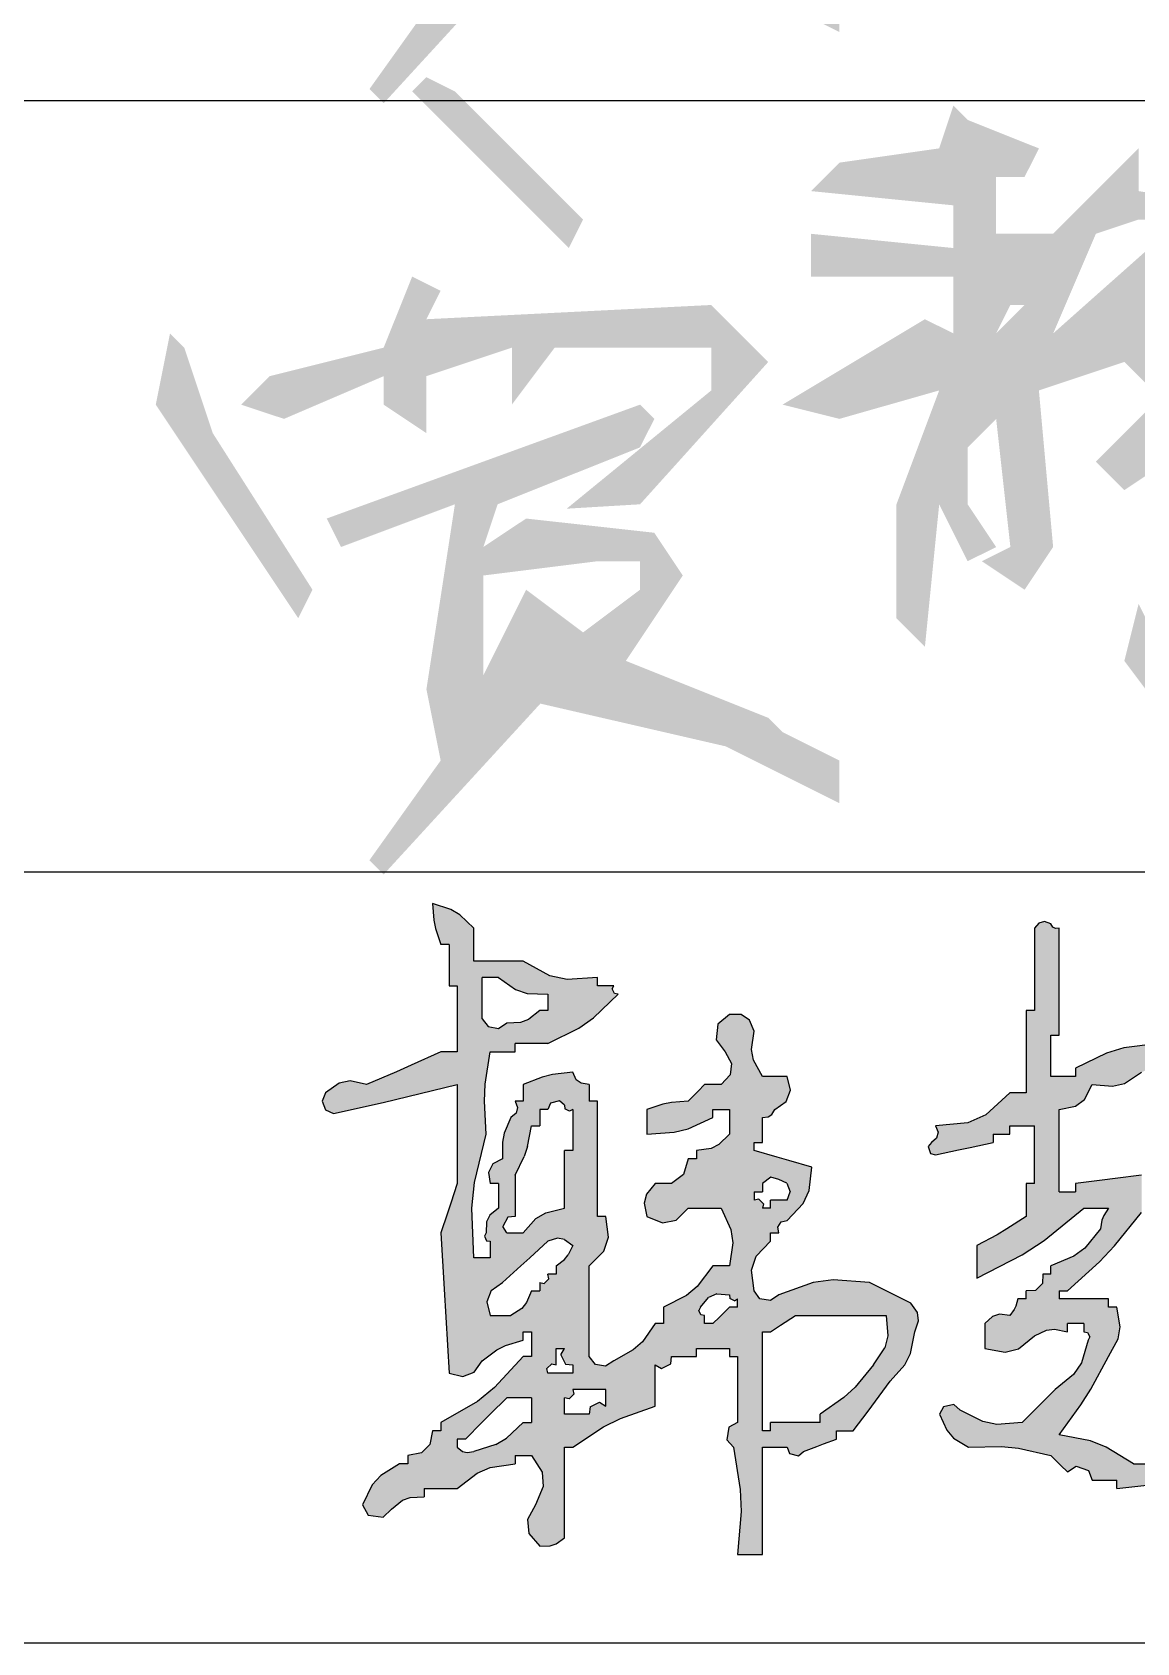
# Model space of a CAD drawing. Extents: x 6128144 to 12201635, y -1670122 to -706096.
# Drawn here: x 6608055 to 6608986, y -751340 to -749982 of the extents above; entities that cross this region are included whole.
import ezdxf

# ---------------------------------------------------------------- set-up
doc = ezdxf.new("R2010")
doc.units = 0
doc.header["$LTSCALE"] = 1000
doc.header["$MEASUREMENT"] = 0
doc.layers.get('0').update_dxf_attribs({"linetype": 'CONTINUOUS'})

# ---------------------------------------------------------------- blocks, each defined once
blk = doc.blocks.new('韩超')
h = blk.add_hatch(color=256)
h.dxf.hatch_style = 1
h.paths.add_polyline_path([(0.787849, 0.514197), (0.777955, 0.527898), (0.77346, 0.562754), (0.78123, 0.586063), (0.805739, 0.61125), (0.805739, 0.625142), (0.819631, 0.625142), (0.818004, 0.635027), (0.823773, 0.643681), (0.833523, 0.64598), (0.860867, 0.674873), (0.870953, 0.696725), (0.875199, 0.736279), (0.836353, 0.74757), (0.816903, 0.753127), (0.777955, 0.764063), (0.777955, 0.777955), (0.791847, 0.777955), (0.791847, 0.819631), (0.801775, 0.820971), (0.80763, 0.824875), (0.812685, 0.833523), (0.832189, 0.847055), (0.839321, 0.866071), (0.833523, 0.889091), (0.791847, 0.889091), (0.776856, 0.916298), (0.7735, 0.934755), (0.777955, 0.965498), (0.770329, 0.984025), (0.756314, 0.993368), (0.736279, 0.993282), (0.716867, 0.977277), (0.713907, 0.950644), (0.729333, 0.930768), (0.740061, 0.911103), (0.737625, 0.891618), (0.722387, 0.875199), (0.694603, 0.875199), (0.683489, 0.864086), (0.677932, 0.858529), (0.666819, 0.847415), (0.638572, 0.845181), (0.624291, 0.842325), (0.597358, 0.833523), (0.597358, 0.791847), (0.643081, 0.794876), (0.666726, 0.800787), (0.708495, 0.819631), (0.708495, 0.833523), (0.736279, 0.833523), (0.736279, 0.791847), (0.718733, 0.774249), (0.705317, 0.767541), (0.680711, 0.764063), (0.680711, 0.750171), (0.666819, 0.750171), (0.658732, 0.72359), (0.639033, 0.708815), (0.61125, 0.708495), (0.596777, 0.690733), (0.592946, 0.675409), (0.597358, 0.652926), (0.623512, 0.642026), (0.64687, 0.646697), (0.666819, 0.666819), (0.722387, 0.666819), (0.738834, 0.631134), (0.742077, 0.608437), (0.736279, 0.569574), (0.708495, 0.569574), (0.682162, 0.535076), (0.663824, 0.519794), (0.625142, 0.500114), (0.625142, 0.47233), (0.61125, 0.47233), (0.589715, 0.441777), (0.574435, 0.428025), (0.54179, 0.409816), (0.527664, 0.400538), (0.510468, 0.403404), (0.500114, 0.416762), (0.500114, 0.569574), (0.524623, 0.594762), (0.532393, 0.618071), (0.527898, 0.652926), (0.514006, 0.652926), (0.514006, 0.847415), (0.500114, 0.847415), (0.500114, 0.875199), (0.486416, 0.877514), (0.478388, 0.883536), (0.47233, 0.896037), (0.438162, 0.892345), (0.420863, 0.888021), (0.388977, 0.875199), (0.388977, 0.847415), (0.375085, 0.847415), (0.379444, 0.836821), (0.376971, 0.826928), (0.368139, 0.819631), (0.356965, 0.793593), (0.353947, 0.778504), (0.354247, 0.750171), (0.337644, 0.741703), (0.330222, 0.726858), (0.333409, 0.708495), (0.347301, 0.708495), (0.347301, 0.666819), (0.332737, 0.655189), (0.327028, 0.643772), (0.326463, 0.625142), (0.32344, 0.619715), (0.327253, 0.612088), (0.333409, 0.61125), (0.333409, 0.583466), (0.305625, 0.583466), (0.302565, 0.667178), (0.306887, 0.710398), (0.326463, 0.791847), (0.3234, 0.8474), (0.32482, 0.875797), (0.333409, 0.930768), (0.375085, 0.930768), (0.375085, 0.94466), (0.430654, 0.94466), (0.482374, 0.970498), (0.50707, 0.987931), (0.548736, 1.028012), (0.542559, 1.028676), (0.538615, 1.036564), (0.54179, 1.041904), (0.514006, 1.041904), (0.514006, 1.055796), (0.462884, 1.052445), (0.433869, 1.058893), (0.388977, 1.08358), (0.305625, 1.08358), (0.305625, 1.139148), (0.281985, 1.161307), (0.266841, 1.170393), (0.236165, 1.180825), (0.238399, 1.152578), (0.241255, 1.138297), (0.250057, 1.111364), (0.263949, 1.111364), (0.263949, 1.041904), (0.277841, 1.041904), (0.277841, 0.930768), (0.250057, 0.930768), (0.200194, 0.90821), (0.175186, 0.897095), (0.125028, 0.875199), (0.097454, 0.881715), (0.078516, 0.877928), (0.055568, 0.861307), (0.050109, 0.847376), (0.0559, 0.8329), (0.06946, 0.826577), (0.152955, 0.845407), (0.194635, 0.855133), (0.277841, 0.875199), (0.277841, 0.708495), (0.266727, 0.675154), (0.261171, 0.658483), (0.250057, 0.625142), (0.255939, 0.530696), (0.258718, 0.483462), (0.263949, 0.388977), (0.286969, 0.38318), (0.305985, 0.390311), (0.319517, 0.409816), (0.344599, 0.428141), (0.359268, 0.435475), (0.388977, 0.444546), (0.388977, 0.458438), (0.40287, 0.458438), (0.40287, 0.416762), (0.388977, 0.416762), (0.340729, 0.364454), (0.31168, 0.341215), (0.250057, 0.305625), (0.250057, 0.291733), (0.236165, 0.291733), (0.231424, 0.268639), (0.217583, 0.254798), (0.194489, 0.250057), (0.194489, 0.236165), (0.180597, 0.236165), (0.148793, 0.216524), (0.134276, 0.200394), (0.118082, 0.166705), (0.127514, 0.14947), (0.152825, 0.145854), (0.166705, 0.159759), (0.185336, 0.17447), (0.198563, 0.17943), (0.222273, 0.180597), (0.222273, 0.194489), (0.277841, 0.194489), (0.311245, 0.220472), (0.333233, 0.229896), (0.375085, 0.236165), (0.375085, 0.250057), (0.40287, 0.250057), (0.420685, 0.221738), (0.422698, 0.197582), (0.409816, 0.166705), (0.396068, 0.142401), (0.398473, 0.118345), (0.416762, 0.097244), (0.43433, 0.097627), (0.444154, 0.100901), (0.458438, 0.111136), (0.458438, 0.263949), (0.47233, 0.263949), (0.524193, 0.298154), (0.552768, 0.312442), (0.61125, 0.333409), (0.61125, 0.40287), (0.621931, 0.39652), (0.637706, 0.404407), (0.639034, 0.416762), (0.680711, 0.416762), (0.680711, 0.430654), (0.736279, 0.430654), (0.736279, 0.416762), (0.750171, 0.416762), (0.750171, 0.305625), (0.735269, 0.297653), (0.731714, 0.276323), (0.743225, 0.263949), (0.754517, 0.192544), (0.755945, 0.155413), (0.750171, 0.083352), (0.791847, 0.083352), (0.791847, 0.263949), (0.833523, 0.263949), (0.837499, 0.253205), (0.852744, 0.249394), (0.861307, 0.257003), (0.883535, 0.265338), (0.894648, 0.269506), (0.916876, 0.277841), (0.916876, 0.291733), (0.94466, 0.291733), (0.969894, 0.324902), (0.982398, 0.341574), (1.007174, 0.375085), (1.032146, 0.402761), (1.041693, 0.421855), (1.04885, 0.458438), (1.055218, 0.477023), (1.053221, 0.491001), (1.041904, 0.50706), (0.972444, 0.54179), (0.910919, 0.546316), (0.877697, 0.541786), (0.819631, 0.520952), (0.805828, 0.5112)])
h.paths.add_polyline_path([(0.791847, 0.458438), (0.805739, 0.458438), (0.82241, 0.469551), (0.847415, 0.486222), (1.000228, 0.486222), (1.003038, 0.45197), (0.997988, 0.431769), (0.97939, 0.40287), (0.948039, 0.36501), (0.929334, 0.347744), (0.889091, 0.319517), (0.889091, 0.305625), (0.805739, 0.305625), (0.805739, 0.291733), (0.791847, 0.291733)], flags=16)
h.paths.add_polyline_path([(0.750171, 0.500114), (0.736279, 0.500114), (0.725165, 0.489), (0.719608, 0.483443), (0.708495, 0.47233), (0.694603, 0.47233), (0.694603, 0.486222), (0.688447, 0.48706), (0.684633, 0.494686), (0.687657, 0.500114), (0.701182, 0.516386), (0.715167, 0.52238), (0.736279, 0.520952), (0.736943, 0.514775), (0.744831, 0.510831), (0.750171, 0.514006)], flags=16)
h.paths.add_polyline_path([(0.791847, 0.666819), (0.793521, 0.674497), (0.785633, 0.682384), (0.777955, 0.680711), (0.777955, 0.694603), (0.791847, 0.694603), (0.792194, 0.70849), (0.806202, 0.718996), (0.819631, 0.715441), (0.833192, 0.709118), (0.838982, 0.694641), (0.833523, 0.680711), (0.805739, 0.680711), (0.805739, 0.666819)], flags=16)
h.paths.add_polyline_path([(0.527898, 0.361193), (0.527898, 0.333409), (0.517217, 0.339759), (0.501443, 0.331871), (0.500114, 0.319517), (0.458438, 0.319517), (0.458438, 0.347301), (0.466116, 0.345628), (0.474003, 0.353515), (0.47233, 0.361193)], flags=16)
h.paths.add_polyline_path([(0.47233, 0.40287), (0.47233, 0.388977), (0.430654, 0.388977), (0.42898, 0.396656), (0.436867, 0.404543), (0.444546, 0.40287), (0.444546, 0.430654), (0.458438, 0.430654), (0.452088, 0.419973), (0.459976, 0.404198)], flags=16)
h.paths.add_polyline_path([(0.47233, 0.604304), (0.464836, 0.588169), (0.458643, 0.580427), (0.444546, 0.569574), (0.444546, 0.555682), (0.430654, 0.555682), (0.432327, 0.548004), (0.42444, 0.540117), (0.416762, 0.54179), (0.416762, 0.527898), (0.40287, 0.527898), (0.39467, 0.507807), (0.386422, 0.49791), (0.368139, 0.486222), (0.333409, 0.486222), (0.327612, 0.509242), (0.334743, 0.528258), (0.354247, 0.54179), (0.384775, 0.569612), (0.400056, 0.583504), (0.430654, 0.61125), (0.446814, 0.616197), (0.458647, 0.614224)], flags=16)
h.paths.add_polyline_path([(0.458438, 0.666819), (0.426908, 0.659351), (0.410404, 0.649448), (0.388977, 0.625142), (0.361193, 0.625142), (0.354844, 0.635823), (0.362731, 0.651598), (0.375085, 0.652926), (0.375085, 0.722387), (0.390598, 0.753922), (0.396359, 0.771203), (0.40287, 0.805739), (0.416762, 0.805739), (0.416762, 0.833523), (0.430654, 0.833523), (0.434629, 0.844267), (0.449874, 0.848078), (0.458438, 0.840469), (0.459102, 0.834292), (0.466989, 0.830348), (0.47233, 0.833523), (0.47233, 0.764063), (0.458438, 0.764063)], flags=16)
h.paths.add_polyline_path([(0.40287, 0.347301), (0.40287, 0.305625), (0.388977, 0.305625), (0.360889, 0.27915), (0.342496, 0.268422), (0.305625, 0.257003), (0.294367, 0.254885), (0.286778, 0.256782), (0.277841, 0.263949), (0.277841, 0.277841), (0.291733, 0.277841), (0.319459, 0.305683), (0.333352, 0.319575), (0.361193, 0.347301)], flags=16)
h.paths.add_polyline_path([(0.430654, 1.000228), (0.416762, 1.000228), (0.39813, 0.985517), (0.384903, 0.980557), (0.361193, 0.97939), (0.347067, 0.970112), (0.329871, 0.972978), (0.319517, 0.986336), (0.319517, 1.055796), (0.347301, 1.055796), (0.376072, 1.035613), (0.395527, 1.029128), (0.430654, 1.028012)], flags=16)
h = blk.add_hatch(color=256)
h.dxf.hatch_style = 1
h.paths.add_polyline_path([(1.542018, 0.208381), (1.519791, 0.219494), (1.508677, 0.225051), (1.48645, 0.236165), (1.416989, 0.236165), (1.371255, 0.264232), (1.344642, 0.274582), (1.291961, 0.284787), (1.328443, 0.335457), (1.345237, 0.362046), (1.375313, 0.416762), (1.391241, 0.446575), (1.394603, 0.466747), (1.389205, 0.500114), (1.375313, 0.500114), (1.375313, 0.514006), (1.291961, 0.514006), (1.291961, 0.527898), (1.305853, 0.527898), (1.359796, 0.576664), (1.385101, 0.603375), (1.430881, 0.659873), (1.430881, 0.722387), (1.386427, 0.71683), (1.3642, 0.714052), (1.319745, 0.708495), (1.319745, 0.694603), (1.291961, 0.694603), (1.291961, 0.833523), (1.31926, 0.838693), (1.334923, 0.85044), (1.347529, 0.875199), (1.381781, 0.872389), (1.401982, 0.877439), (1.430881, 0.896037), (1.450883, 0.906123), (1.460131, 0.922307), (1.458666, 0.94466), (1.401114, 0.937345), (1.371819, 0.928557), (1.319745, 0.902983), (1.319745, 0.889091), (1.278069, 0.889091), (1.278069, 0.958552), (1.291961, 0.958552), (1.291961, 1.139148), (1.285806, 1.138304), (1.281086, 1.140664), (1.278069, 1.146094), (1.267308, 1.150023), (1.257931, 1.147679), (1.250285, 1.139148), (1.250285, 1.000228), (1.236393, 1.000228), (1.236393, 0.861307), (1.208609, 0.861307), (1.168183, 0.824416), (1.138053, 0.811024), (1.08358, 0.805739), (1.087939, 0.795145), (1.085465, 0.785252), (1.076634, 0.777955), (1.071121, 0.771113), (1.075065, 0.759282), (1.08358, 0.757117), (1.122533, 0.76519), (1.141984, 0.769358), (1.180825, 0.777955), (1.180825, 0.791847), (1.208609, 0.791847), (1.208609, 0.805739), (1.250285, 0.805739), (1.250285, 0.708495), (1.236393, 0.708495), (1.236393, 0.652926), (1.203973, 0.631977), (1.187234, 0.622213), (1.15304, 0.604304), (1.15304, 0.548736), (1.229739, 0.588318), (1.266619, 0.612432), (1.333637, 0.666819), (1.375313, 0.666819), (1.366995, 0.654381), (1.363975, 0.646831), (1.361421, 0.632088), (1.335054, 0.599814), (1.316435, 0.58585), (1.278069, 0.569574), (1.278069, 0.555682), (1.264177, 0.555682), (1.26415, 0.539965), (1.25211, 0.527924), (1.236393, 0.527898), (1.236393, 0.514006), (1.222501, 0.514006), (1.219217, 0.502022), (1.216226, 0.496039), (1.208609, 0.486222), (1.191149, 0.488205), (1.17971, 0.484393), (1.166932, 0.47233), (1.166932, 0.430654), (1.200708, 0.424307), (1.223469, 0.429997), (1.250285, 0.451492), (1.27048, 0.461183), (1.283894, 0.46286), (1.305853, 0.458438), (1.305853, 0.47233), (1.333637, 0.47233), (1.333637, 0.458438), (1.339793, 0.4576), (1.343606, 0.449973), (1.340583, 0.444546), (1.32937, 0.406076), (1.316213, 0.38634), (1.285015, 0.361193), (1.229447, 0.305625), (1.187056, 0.302553), (1.163204, 0.307323), (1.125256, 0.326463), (1.114566, 0.33576), (1.096818, 0.332211), (1.090526, 0.319517), (1.102438, 0.292491), (1.113943, 0.279343), (1.139148, 0.263949), (1.194983, 0.265062), (1.223561, 0.262204), (1.278069, 0.250057), (1.289183, 0.238943), (1.294739, 0.233386), (1.305853, 0.222273), (1.320568, 0.231877), (1.341519, 0.224893), (1.347529, 0.208381), (1.389205, 0.208381), (1.389205, 0.194489), (1.439628, 0.1998), (1.468259, 0.195028), (1.514234, 0.173651), (1.635959, 0.161998), (1.69773, 0.160594), (1.819859, 0.166705), (1.833779, 0.185933), (1.852296, 0.192877), (1.875427, 0.187543), (1.930995, 0.198656), (1.958779, 0.204213), (2.014348, 0.215327), (2.025534, 0.209917), (2.039748, 0.217024), (2.042132, 0.229219), (2.049428, 0.23805), (2.059322, 0.240524), (2.069916, 0.236165), (2.069916, 0.250057), (2.083808, 0.250057), (2.098401, 0.26772), (2.118188, 0.272666), (2.139376, 0.263949), (2.133917, 0.27788), (2.139708, 0.292356), (2.153268, 0.298679), (2.133073, 0.308371), (2.119659, 0.310047), (2.0977, 0.305625), (2.086586, 0.294512), (2.08103, 0.288955), (2.069916, 0.277841), (2.042132, 0.277841), (2.042132, 0.263949), (1.946785, 0.245868), (1.899372, 0.234712), (1.805967, 0.208381)])
for p, q in [((0.266841, 1.170393), (0.236165, 1.180825)), ((0.236165, 1.180825), (0.238399, 1.152578)), ((0.281985, 1.161307), (0.266841, 1.170393)), ((0.238399, 1.152578), (0.241255, 1.138297)), ((0.305625, 1.139148), (0.281985, 1.161307)), ((1.257931, 1.147679), (1.250285, 1.139148)), ((1.267308, 1.150023), (1.257931, 1.147679)), ((1.278069, 1.146094), (1.267308, 1.150023)), ((1.281086, 1.140664), (1.278069, 1.146094)), ((1.285806, 1.138304), (1.281086, 1.140664)), ((0.241255, 1.138297), (0.250057, 1.111364)), ((0.305625, 1.08358), (0.305625, 1.139148)), ((1.250285, 1.139148), (1.250285, 1.000228)), ((1.291961, 1.139148), (1.285806, 1.138304)), ((1.291961, 0.958552), (1.291961, 1.139148)), ((0.263949, 1.111364), (0.250057, 1.111364)), ((0.263949, 1.111364), (0.263949, 1.041904)), ((0.388977, 1.08358), (0.305625, 1.08358)), ((0.433869, 1.058893), (0.388977, 1.08358)), ((0.263949, 1.041904), (0.277841, 1.041904)), ((0.277841, 1.041904), (0.277841, 0.930768)), ((0.319517, 0.986336), (0.319517, 1.055796)), ((0.347301, 1.055796), (0.319517, 1.055796)), ((0.347301, 1.055796), (0.376072, 1.035613)), ((0.376072, 1.035613), (0.395527, 1.029128)), ((0.462884, 1.052445), (0.433869, 1.058893)), ((0.514006, 1.055796), (0.462884, 1.052445)), ((0.514006, 1.041904), (0.514006, 1.055796)), ((0.54179, 1.041904), (0.514006, 1.041904)), ((0.538615, 1.036564), (0.54179, 1.041904)), ((0.542559, 1.028676), (0.538615, 1.036564)), ((0.395527, 1.029128), (0.430654, 1.028012)), ((0.430654, 1.028012), (0.430654, 1.000228)), ((0.50707, 0.987931), (0.548736, 1.028012)), ((0.548736, 1.028012), (0.542559, 1.028676)), ((0.319517, 0.986336), (0.329871, 0.972978)), ((0.347067, 0.970112), (0.361193, 0.97939)), ((0.361193, 0.97939), (0.384903, 0.980557)), ((0.384903, 0.980557), (0.39813, 0.985517)), ((0.416762, 1.000228), (0.39813, 0.985517)), ((0.430654, 1.000228), (0.416762, 1.000228)), ((0.482374, 0.970498), (0.50707, 0.987931)), ((0.736279, 0.993282), (0.716867, 0.977277)), ((0.756314, 0.993368), (0.736279, 0.993282)), ((0.770329, 0.984025), (0.756314, 0.993368)), ((0.777955, 0.965498), (0.770329, 0.984025)), ((1.236393, 1.000228), (1.236393, 0.861307)), ((1.250285, 1.000228), (1.236393, 1.000228)), ((0.329871, 0.972978), (0.347067, 0.970112)), ((0.430654, 0.94466), (0.482374, 0.970498)), ((0.716867, 0.977277), (0.713907, 0.950644)), ((0.713907, 0.950644), (0.729333, 0.930768)), ((0.7735, 0.934755), (0.777955, 0.965498)), ((1.278069, 0.958552), (1.291961, 0.958552)), ((1.278069, 0.889091), (1.278069, 0.958552)), ((0.250057, 0.930768), (0.200194, 0.90821)), ((0.277841, 0.930768), (0.250057, 0.930768)), ((0.32482, 0.875797), (0.333409, 0.930768)), ((0.333409, 0.930768), (0.375085, 0.930768)), ((0.375085, 0.930768), (0.375085, 0.94466)), ((0.430654, 0.94466), (0.375085, 0.94466)), ((0.729333, 0.930768), (0.740061, 0.911103)), ((0.776856, 0.916298), (0.7735, 0.934755)), ((1.371819, 0.928557), (1.319745, 0.902983)), ((1.401114, 0.937345), (1.371819, 0.928557)), ((1.458666, 0.94466), (1.401114, 0.937345)), ((0.175186, 0.897095), (0.125028, 0.875199)), ((0.200194, 0.90821), (0.175186, 0.897095)), ((0.47233, 0.896037), (0.438162, 0.892345)), ((0.478388, 0.883536), (0.47233, 0.896037)), ((0.740061, 0.911103), (0.737625, 0.891618)), ((0.791847, 0.889091), (0.776856, 0.916298)), ((1.319745, 0.902983), (1.319745, 0.889091)), ((1.401982, 0.877439), (1.430881, 0.896037)), ((0.078516, 0.877928), (0.055568, 0.861307)), ((0.097454, 0.881715), (0.078516, 0.877928)), ((0.125028, 0.875199), (0.097454, 0.881715)), ((0.194635, 0.855133), (0.277841, 0.875199)), ((0.277841, 0.875199), (0.277841, 0.708495)), ((0.3234, 0.8474), (0.32482, 0.875797)), ((0.420863, 0.888021), (0.388977, 0.875199)), ((0.388977, 0.875199), (0.388977, 0.847415)), ((0.438162, 0.892345), (0.420863, 0.888021)), ((0.486416, 0.877514), (0.478388, 0.883536)), ((0.500114, 0.875199), (0.486416, 0.877514)), ((0.500114, 0.875199), (0.500114, 0.847415)), ((0.694603, 0.875199), (0.683489, 0.864086)), ((0.722387, 0.875199), (0.694603, 0.875199)), ((0.737625, 0.891618), (0.722387, 0.875199)), ((0.833523, 0.889091), (0.791847, 0.889091)), ((0.839321, 0.866071), (0.833523, 0.889091)), ((1.319745, 0.889091), (1.278069, 0.889091)), ((1.334923, 0.85044), (1.347529, 0.875199)), ((1.347529, 0.875199), (1.381781, 0.872389)), ((1.381781, 0.872389), (1.401982, 0.877439)), ((0.055568, 0.861307), (0.050109, 0.847376)), ((0.050109, 0.847376), (0.0559, 0.8329)), ((0.06946, 0.826577), (0.152955, 0.845407)), ((0.152955, 0.845407), (0.194635, 0.855133)), ((0.326463, 0.791847), (0.3234, 0.8474)), ((0.388977, 0.847415), (0.375085, 0.847415)), ((0.375085, 0.847415), (0.379444, 0.836821)), ((0.434629, 0.844267), (0.430654, 0.833523)), ((0.449874, 0.848078), (0.434629, 0.844267)), ((0.458438, 0.840469), (0.449874, 0.848078)), ((0.514006, 0.847415), (0.500114, 0.847415)), ((0.514006, 0.652926), (0.514006, 0.847415)), ((0.624291, 0.842325), (0.597358, 0.833523)), ((0.638572, 0.845181), (0.624291, 0.842325)), ((0.666819, 0.847415), (0.638572, 0.845181)), ((0.677932, 0.858529), (0.666819, 0.847415)), ((0.683489, 0.864086), (0.677932, 0.858529)), ((0.812685, 0.833523), (0.832189, 0.847055)), ((0.832189, 0.847055), (0.839321, 0.866071)), ((1.208609, 0.861307), (1.168183, 0.824416)), ((1.236393, 0.861307), (1.208609, 0.861307)), ((1.31926, 0.838693), (1.334923, 0.85044)), ((0.0559, 0.8329), (0.06946, 0.826577)), ((0.368139, 0.819631), (0.356965, 0.793593)), ((0.376971, 0.826928), (0.368139, 0.819631)), ((0.379444, 0.836821), (0.376971, 0.826928)), ((0.416762, 0.833523), (0.416762, 0.805739)), ((0.430654, 0.833523), (0.416762, 0.833523)), ((0.458438, 0.840469), (0.459102, 0.834292)), ((0.466989, 0.830348), (0.459102, 0.834292)), ((0.47233, 0.833523), (0.466989, 0.830348)), ((0.47233, 0.833523), (0.47233, 0.764063)), ((0.597358, 0.833523), (0.597358, 0.791847)), ((0.666726, 0.800787), (0.708495, 0.819631)), ((0.708495, 0.833523), (0.736279, 0.833523)), ((0.708495, 0.819631), (0.708495, 0.833523)), ((0.736279, 0.833523), (0.736279, 0.791847)), ((0.791847, 0.819631), (0.801775, 0.820971)), ((0.791847, 0.777955), (0.791847, 0.819631)), ((0.801775, 0.820971), (0.80763, 0.824875)), ((0.80763, 0.824875), (0.812685, 0.833523)), ((1.168183, 0.824416), (1.138053, 0.811024)), ((1.291961, 0.833523), (1.31926, 0.838693)), ((1.291961, 0.694603), (1.291961, 0.833523)), ((0.306887, 0.710398), (0.326463, 0.791847)), ((0.356965, 0.793593), (0.353947, 0.778504)), ((0.396359, 0.771203), (0.40287, 0.805739)), ((0.40287, 0.805739), (0.416762, 0.805739)), ((0.597358, 0.791847), (0.643081, 0.794876)), ((0.643081, 0.794876), (0.666726, 0.800787)), ((0.736279, 0.791847), (0.718733, 0.774249)), ((1.138053, 0.811024), (1.08358, 0.805739)), ((1.08358, 0.805739), (1.087939, 0.795145)), ((1.087939, 0.795145), (1.085465, 0.785252)), ((1.180825, 0.791847), (1.208609, 0.791847)), ((1.180825, 0.791847), (1.180825, 0.777955)), ((1.208609, 0.791847), (1.208609, 0.805739)), ((1.208609, 0.805739), (1.250285, 0.805739)), ((1.250285, 0.708495), (1.250285, 0.805739)), ((0.353947, 0.778504), (0.354247, 0.750171)), ((0.396359, 0.771203), (0.390598, 0.753922)), ((0.47233, 0.764063), (0.458438, 0.764063)), ((0.458438, 0.666819), (0.458438, 0.764063)), ((0.705317, 0.767541), (0.680711, 0.764063)), ((0.680711, 0.764063), (0.680711, 0.750171)), ((0.718733, 0.774249), (0.705317, 0.767541)), ((0.777955, 0.777955), (0.791847, 0.777955)), ((0.777955, 0.764063), (0.777955, 0.777955)), ((0.816903, 0.753127), (0.777955, 0.764063)), ((1.076634, 0.777955), (1.071121, 0.771113)), ((1.071121, 0.771113), (1.075065, 0.759282)), ((1.085465, 0.785252), (1.076634, 0.777955)), ((1.08358, 0.757117), (1.122533, 0.76519)), ((1.122533, 0.76519), (1.141984, 0.769358)), ((1.141984, 0.769358), (1.180825, 0.777955)), ((0.337644, 0.741703), (0.330222, 0.726858)), ((0.354247, 0.750171), (0.337644, 0.741703)), ((0.375085, 0.722387), (0.390598, 0.753922)), ((0.666819, 0.750171), (0.658732, 0.72359)), ((0.680711, 0.750171), (0.666819, 0.750171)), ((0.836353, 0.74757), (0.816903, 0.753127)), ((0.875199, 0.736279), (0.836353, 0.74757)), ((0.870953, 0.696725), (0.875199, 0.736279)), ((1.075065, 0.759282), (1.08358, 0.757117)), ((0.277841, 0.708495), (0.266727, 0.675154)), ((0.302565, 0.667178), (0.306887, 0.710398)), ((0.330222, 0.726858), (0.333409, 0.708495)), ((0.347301, 0.708495), (0.333409, 0.708495)), ((0.347301, 0.708495), (0.347301, 0.666819)), ((0.375085, 0.722387), (0.375085, 0.652926)), ((0.61125, 0.708495), (0.596777, 0.690733)), ((0.639033, 0.708815), (0.61125, 0.708495)), ((0.658732, 0.72359), (0.639033, 0.708815)), ((0.792194, 0.70849), (0.791847, 0.694603)), ((0.806202, 0.718996), (0.792194, 0.70849)), ((0.819631, 0.715441), (0.806202, 0.718996)), ((0.833192, 0.709118), (0.819631, 0.715441)), ((0.833192, 0.709118), (0.838982, 0.694641)), ((1.236393, 0.708495), (1.236393, 0.652926)), ((1.250285, 0.708495), (1.236393, 0.708495)), ((1.3642, 0.714052), (1.319745, 0.708495)), ((1.319745, 0.708495), (1.319745, 0.694603)), ((1.386427, 0.71683), (1.3642, 0.714052)), ((1.430881, 0.722387), (1.386427, 0.71683)), ((0.596777, 0.690733), (0.592946, 0.675409)), ((0.777955, 0.694603), (0.777955, 0.680711)), ((0.777955, 0.694603), (0.791847, 0.694603)), ((0.785633, 0.682384), (0.777955, 0.680711)), ((0.785633, 0.682384), (0.793521, 0.674497)), ((0.833523, 0.680711), (0.805739, 0.680711)), ((0.805739, 0.666819), (0.805739, 0.680711)), ((0.833523, 0.680711), (0.838982, 0.694641)), ((0.860867, 0.674873), (0.870953, 0.696725)), ((1.291961, 0.694603), (1.319745, 0.694603)), ((0.261171, 0.658483), (0.250057, 0.625142)), ((0.266727, 0.675154), (0.261171, 0.658483)), ((0.305625, 0.583466), (0.302565, 0.667178)), ((0.332737, 0.655189), (0.327028, 0.643772)), ((0.347301, 0.666819), (0.332737, 0.655189)), ((0.375085, 0.652926), (0.362731, 0.651598)), ((0.410404, 0.649448), (0.426908, 0.659351)), ((0.426908, 0.659351), (0.458438, 0.666819)), ((0.527898, 0.652926), (0.514006, 0.652926)), ((0.532393, 0.618071), (0.527898, 0.652926)), ((0.592946, 0.675409), (0.597358, 0.652926)), ((0.597358, 0.652926), (0.623512, 0.642026)), ((0.64687, 0.646697), (0.666819, 0.666819)), ((0.666819, 0.666819), (0.722387, 0.666819)), ((0.722387, 0.666819), (0.738834, 0.631134)), ((0.793521, 0.674497), (0.791847, 0.666819)), ((0.805739, 0.666819), (0.791847, 0.666819)), ((0.833523, 0.64598), (0.860867, 0.674873)), ((1.236393, 0.652926), (1.203973, 0.631977)), ((1.266619, 0.612432), (1.333637, 0.666819)), ((1.333637, 0.666819), (1.375313, 0.666819)), ((1.366995, 0.654381), (1.363975, 0.646831)), ((1.375313, 0.666819), (1.366995, 0.654381)), ((1.385101, 0.603375), (1.430881, 0.659873)), ((0.250057, 0.625142), (0.255939, 0.530696)), ((0.326463, 0.625142), (0.32344, 0.619715)), ((0.327028, 0.643772), (0.326463, 0.625142)), ((0.362731, 0.651598), (0.354844, 0.635823)), ((0.361193, 0.625142), (0.354844, 0.635823)), ((0.361193, 0.625142), (0.388977, 0.625142)), ((0.410404, 0.649448), (0.388977, 0.625142)), ((0.623512, 0.642026), (0.64687, 0.646697)), ((0.738834, 0.631134), (0.742077, 0.608437)), ((0.805739, 0.61125), (0.805739, 0.625142)), ((0.805739, 0.625142), (0.819631, 0.625142)), ((0.818004, 0.635027), (0.823773, 0.643681)), ((0.819631, 0.625142), (0.818004, 0.635027)), ((0.823773, 0.643681), (0.833523, 0.64598)), ((1.203973, 0.631977), (1.187234, 0.622213)), ((1.361421, 0.632088), (1.335054, 0.599814)), ((1.363975, 0.646831), (1.361421, 0.632088)), ((0.32344, 0.619715), (0.327253, 0.612088)), ((0.327253, 0.612088), (0.333409, 0.61125)), ((0.333409, 0.61125), (0.333409, 0.583466)), ((0.430654, 0.61125), (0.400056, 0.583504)), ((0.446814, 0.616197), (0.430654, 0.61125)), ((0.458647, 0.614224), (0.446814, 0.616197)), ((0.458647, 0.614224), (0.47233, 0.604304)), ((0.47233, 0.604304), (0.464836, 0.588169)), ((0.524623, 0.594762), (0.532393, 0.618071)), ((0.742077, 0.608437), (0.736279, 0.569574)), ((0.78123, 0.586063), (0.805739, 0.61125)), ((1.187234, 0.622213), (1.15304, 0.604304)), ((1.15304, 0.604304), (1.15304, 0.548736)), ((1.229739, 0.588318), (1.266619, 0.612432)), ((1.335054, 0.599814), (1.316435, 0.58585)), ((1.359796, 0.576664), (1.385101, 0.603375)), ((0.333409, 0.583466), (0.305625, 0.583466)), ((0.384775, 0.569612), (0.400056, 0.583504)), ((0.444546, 0.569574), (0.458643, 0.580427)), ((0.458643, 0.580427), (0.464836, 0.588169)), ((0.500114, 0.569574), (0.524623, 0.594762)), ((0.77346, 0.562754), (0.78123, 0.586063)), ((1.15304, 0.548736), (1.229739, 0.588318)), ((1.316435, 0.58585), (1.278069, 0.569574)), ((1.305853, 0.527898), (1.359796, 0.576664)), ((0.384775, 0.569612), (0.354247, 0.54179)), ((0.432327, 0.548004), (0.42444, 0.540117)), ((0.432327, 0.548004), (0.430654, 0.555682)), ((0.444546, 0.555682), (0.430654, 0.555682)), ((0.444546, 0.569574), (0.444546, 0.555682)), ((0.500114, 0.416762), (0.500114, 0.569574)), ((0.708495, 0.569574), (0.682162, 0.535076)), ((0.736279, 0.569574), (0.708495, 0.569574)), ((0.777955, 0.527898), (0.77346, 0.562754)), ((0.910919, 0.546316), (0.877697, 0.541786)), ((0.972444, 0.54179), (0.910919, 0.546316)), ((1.264177, 0.555682), (1.26415, 0.539965)), ((1.278069, 0.555682), (1.264177, 0.555682)), ((1.278069, 0.555682), (1.278069, 0.569574)), ((0.255939, 0.530696), (0.258718, 0.483462)), ((0.334743, 0.528258), (0.327612, 0.509242)), ((0.334743, 0.528258), (0.354247, 0.54179)), ((0.40287, 0.527898), (0.39467, 0.507807)), ((0.40287, 0.527898), (0.416762, 0.527898)), ((0.416762, 0.54179), (0.416762, 0.527898)), ((0.416762, 0.54179), (0.42444, 0.540117)), ((0.663824, 0.519794), (0.625142, 0.500114)), ((0.682162, 0.535076), (0.663824, 0.519794)), ((0.687657, 0.500114), (0.701182, 0.516386)), ((0.715167, 0.52238), (0.701182, 0.516386)), ((0.715167, 0.52238), (0.736279, 0.520952)), ((0.736279, 0.520952), (0.736943, 0.514775)), ((0.787849, 0.514197), (0.777955, 0.527898)), ((0.819631, 0.520952), (0.805828, 0.5112)), ((0.877697, 0.541786), (0.819631, 0.520952)), ((1.041904, 0.50706), (0.972444, 0.54179)), ((1.25211, 0.527924), (1.236393, 0.527898)), ((1.236393, 0.514006), (1.236393, 0.527898)), ((1.26415, 0.539965), (1.25211, 0.527924)), ((1.291961, 0.527898), (1.291961, 0.514006)), ((1.291961, 0.527898), (1.305853, 0.527898)), ((0.327612, 0.509242), (0.333409, 0.486222)), ((0.386422, 0.49791), (0.368139, 0.486222)), ((0.39467, 0.507807), (0.386422, 0.49791)), ((0.625142, 0.500114), (0.625142, 0.47233)), ((0.687657, 0.500114), (0.684633, 0.494686)), ((0.688447, 0.48706), (0.684633, 0.494686)), ((0.725165, 0.489), (0.719608, 0.483443)), ((0.725165, 0.489), (0.736279, 0.500114)), ((0.750171, 0.500114), (0.736279, 0.500114)), ((0.744831, 0.510831), (0.736943, 0.514775)), ((0.744831, 0.510831), (0.750171, 0.514006)), ((0.750171, 0.500114), (0.750171, 0.514006)), ((0.805828, 0.5112), (0.787849, 0.514197)), ((1.053221, 0.491001), (1.041904, 0.50706)), ((1.055218, 0.477023), (1.053221, 0.491001)), ((1.216226, 0.496039), (1.208609, 0.486222)), ((1.219217, 0.502022), (1.216226, 0.496039)), ((1.222501, 0.514006), (1.219217, 0.502022)), ((1.236393, 0.514006), (1.222501, 0.514006)), ((1.375313, 0.514006), (1.291961, 0.514006)), ((1.375313, 0.500114), (1.375313, 0.514006)), ((1.389205, 0.500114), (1.375313, 0.500114)), ((1.394603, 0.466747), (1.389205, 0.500114)), ((0.258718, 0.483462), (0.263949, 0.388977)), ((0.333409, 0.486222), (0.368139, 0.486222)), ((0.61125, 0.47233), (0.589715, 0.441777)), ((0.625142, 0.47233), (0.61125, 0.47233)), ((0.694603, 0.486222), (0.688447, 0.48706)), ((0.694603, 0.47233), (0.694603, 0.486222)), ((0.708495, 0.47233), (0.694603, 0.47233)), ((0.719608, 0.483443), (0.708495, 0.47233)), ((0.805739, 0.458438), (0.82241, 0.469551)), ((0.82241, 0.469551), (0.847415, 0.486222)), ((0.847415, 0.486222), (1.000228, 0.486222)), ((1.000228, 0.486222), (1.003038, 0.45197)), ((1.04885, 0.458438), (1.055218, 0.477023)), ((1.17971, 0.484393), (1.166932, 0.47233)), ((1.166932, 0.47233), (1.166932, 0.430654)), ((1.191149, 0.488205), (1.17971, 0.484393)), ((1.208609, 0.486222), (1.191149, 0.488205)), ((1.27048, 0.461183), (1.283894, 0.46286)), ((1.283894, 0.46286), (1.305853, 0.458438)), ((1.333637, 0.47233), (1.305853, 0.47233)), ((1.305853, 0.458438), (1.305853, 0.47233)), ((1.333637, 0.47233), (1.333637, 0.458438)), ((1.391241, 0.446575), (1.394603, 0.466747)), ((0.344599, 0.428141), (0.359268, 0.435475)), ((0.359268, 0.435475), (0.388977, 0.444546)), ((0.388977, 0.458438), (0.40287, 0.458438)), ((0.388977, 0.444546), (0.388977, 0.458438)), ((0.40287, 0.458438), (0.40287, 0.416762)), ((0.589715, 0.441777), (0.574435, 0.428025)), ((0.791847, 0.458438), (0.805739, 0.458438)), ((0.791847, 0.291733), (0.791847, 0.458438)), ((1.003038, 0.45197), (0.997988, 0.431769)), ((1.041693, 0.421855), (1.04885, 0.458438)), ((1.223469, 0.429997), (1.250285, 0.451492)), ((1.250285, 0.451492), (1.27048, 0.461183)), ((1.340583, 0.444546), (1.32937, 0.406076)), ((1.333637, 0.458438), (1.339793, 0.4576)), ((1.339793, 0.4576), (1.343606, 0.449973)), ((1.343606, 0.449973), (1.340583, 0.444546)), ((1.375313, 0.416762), (1.391241, 0.446575)), ((0.305985, 0.390311), (0.319517, 0.409816)), ((0.319517, 0.409816), (0.344599, 0.428141)), ((0.388977, 0.416762), (0.340729, 0.364454)), ((0.40287, 0.416762), (0.388977, 0.416762)), ((0.444546, 0.430654), (0.458438, 0.430654)), ((0.444546, 0.40287), (0.444546, 0.430654)), ((0.452088, 0.419973), (0.458438, 0.430654)), ((0.452088, 0.419973), (0.459976, 0.404198)), ((0.510468, 0.403404), (0.500114, 0.416762)), ((0.54179, 0.409816), (0.527664, 0.400538)), ((0.574435, 0.428025), (0.54179, 0.409816)), ((0.637706, 0.404407), (0.639034, 0.416762)), ((0.639034, 0.416762), (0.680711, 0.416762)), ((0.680711, 0.430654), (0.736279, 0.430654)), ((0.680711, 0.416762), (0.680711, 0.430654)), ((0.736279, 0.430654), (0.736279, 0.416762)), ((0.736279, 0.416762), (0.750171, 0.416762)), ((0.750171, 0.416762), (0.750171, 0.305625)), ((0.97939, 0.40287), (0.997988, 0.431769)), ((1.032146, 0.402761), (1.041693, 0.421855)), ((1.166932, 0.430654), (1.200708, 0.424307)), ((1.200708, 0.424307), (1.223469, 0.429997)), ((1.345237, 0.362046), (1.375313, 0.416762)), ((0.263949, 0.388977), (0.286969, 0.38318)), ((0.286969, 0.38318), (0.305985, 0.390311)), ((0.42898, 0.396656), (0.436867, 0.404543)), ((0.430654, 0.388977), (0.42898, 0.396656)), ((0.47233, 0.388977), (0.430654, 0.388977)), ((0.436867, 0.404543), (0.444546, 0.40287)), ((0.459976, 0.404198), (0.47233, 0.40287)), ((0.47233, 0.40287), (0.47233, 0.388977)), ((0.527664, 0.400538), (0.510468, 0.403404)), ((0.61125, 0.333409), (0.61125, 0.40287)), ((0.61125, 0.40287), (0.621931, 0.39652)), ((0.621931, 0.39652), (0.637706, 0.404407)), ((0.97939, 0.40287), (0.948039, 0.36501)), ((1.007174, 0.375085), (1.032146, 0.402761)), ((1.316213, 0.38634), (1.285015, 0.361193)), ((1.32937, 0.406076), (1.316213, 0.38634)), ((0.340729, 0.364454), (0.31168, 0.341215)), ((0.466116, 0.345628), (0.474003, 0.353515)), ((0.47233, 0.361193), (0.474003, 0.353515)), ((0.527898, 0.361193), (0.47233, 0.361193)), ((0.527898, 0.333409), (0.527898, 0.361193)), ((0.929334, 0.347744), (0.948039, 0.36501)), ((0.982398, 0.341574), (1.007174, 0.375085)), ((1.285015, 0.361193), (1.229447, 0.305625)), ((1.328443, 0.335457), (1.345237, 0.362046)), ((0.31168, 0.341215), (0.250057, 0.305625)), ((0.333352, 0.319575), (0.361193, 0.347301)), ((0.40287, 0.347301), (0.361193, 0.347301)), ((0.40287, 0.347301), (0.40287, 0.305625)), ((0.466116, 0.345628), (0.458438, 0.347301)), ((0.458438, 0.319517), (0.458438, 0.347301)), ((0.501443, 0.331871), (0.500114, 0.319517)), ((0.501443, 0.331871), (0.517217, 0.339759)), ((0.517217, 0.339759), (0.527898, 0.333409)), ((0.552768, 0.312442), (0.61125, 0.333409)), ((0.929334, 0.347744), (0.889091, 0.319517)), ((0.969894, 0.324902), (0.982398, 0.341574)), ((1.096818, 0.332211), (1.090526, 0.319517)), ((1.114566, 0.33576), (1.096818, 0.332211)), ((1.125256, 0.326463), (1.114566, 0.33576)), ((1.163204, 0.307323), (1.125256, 0.326463)), ((1.291961, 0.284787), (1.328443, 0.335457)), ((0.250057, 0.305625), (0.250057, 0.291733)), ((0.291733, 0.277841), (0.319459, 0.305683)), ((0.319459, 0.305683), (0.333352, 0.319575)), ((0.388977, 0.305625), (0.360889, 0.27915)), ((0.388977, 0.305625), (0.40287, 0.305625)), ((0.500114, 0.319517), (0.458438, 0.319517)), ((0.524193, 0.298154), (0.552768, 0.312442)), ((0.750171, 0.305625), (0.735269, 0.297653)), ((0.805739, 0.291733), (0.805739, 0.305625)), ((0.889091, 0.305625), (0.805739, 0.305625)), ((0.889091, 0.305625), (0.889091, 0.319517)), ((0.94466, 0.291733), (0.969894, 0.324902)), ((1.090526, 0.319517), (1.102438, 0.292491)), ((1.187056, 0.302553), (1.163204, 0.307323)), ((1.229447, 0.305625), (1.187056, 0.302553)), ((0.236165, 0.291733), (0.231424, 0.268639)), ((0.250057, 0.291733), (0.236165, 0.291733)), ((0.291733, 0.277841), (0.277841, 0.277841)), ((0.277841, 0.277841), (0.277841, 0.263949)), ((0.342496, 0.268422), (0.360889, 0.27915)), ((0.47233, 0.263949), (0.524193, 0.298154)), ((0.735269, 0.297653), (0.731714, 0.276323)), ((0.731714, 0.276323), (0.743225, 0.263949)), ((0.805739, 0.291733), (0.791847, 0.291733)), ((0.894648, 0.269506), (0.916876, 0.277841)), ((0.916876, 0.277841), (0.916876, 0.291733)), ((0.916876, 0.291733), (0.94466, 0.291733)), ((1.102438, 0.292491), (1.113943, 0.279343)), ((1.113943, 0.279343), (1.139148, 0.263949)), ((1.344642, 0.274582), (1.291961, 0.284787)), ((1.371255, 0.264232), (1.344642, 0.274582)), ((0.217583, 0.254798), (0.194489, 0.250057)), ((0.194489, 0.250057), (0.194489, 0.236165)), ((0.231424, 0.268639), (0.217583, 0.254798)), ((0.277841, 0.263949), (0.286778, 0.256782)), ((0.286778, 0.256782), (0.294367, 0.254885)), ((0.294367, 0.254885), (0.305625, 0.257003)), ((0.342496, 0.268422), (0.305625, 0.257003)), ((0.375085, 0.250057), (0.40287, 0.250057)), ((0.375085, 0.250057), (0.375085, 0.236165)), ((0.40287, 0.250057), (0.420685, 0.221738)), ((0.458438, 0.263949), (0.47233, 0.263949)), ((0.458438, 0.111136), (0.458438, 0.263949)), ((0.743225, 0.263949), (0.754517, 0.192544)), ((0.791847, 0.083352), (0.791847, 0.263949)), ((0.791847, 0.263949), (0.833523, 0.263949)), ((0.833523, 0.263949), (0.837499, 0.253205)), ((0.837499, 0.253205), (0.852744, 0.249394)), ((0.852744, 0.249394), (0.861307, 0.257003)), ((0.861307, 0.257003), (0.883535, 0.265338)), ((0.883535, 0.265338), (0.894648, 0.269506)), ((1.139148, 0.263949), (1.194983, 0.265062)), ((1.194983, 0.265062), (1.223561, 0.262204)), ((1.223561, 0.262204), (1.278069, 0.250057)), ((1.278069, 0.250057), (1.289183, 0.238943)), ((1.416989, 0.236165), (1.371255, 0.264232)), ((0.180597, 0.236165), (0.148793, 0.216524)), ((0.194489, 0.236165), (0.180597, 0.236165)), ((0.277841, 0.194489), (0.311245, 0.220472)), ((0.311245, 0.220472), (0.333233, 0.229896)), ((0.333233, 0.229896), (0.375085, 0.236165)), ((0.420685, 0.221738), (0.422698, 0.197582)), ((1.289183, 0.238943), (1.294739, 0.233386)), ((1.294739, 0.233386), (1.305853, 0.222273)), ((1.305853, 0.222273), (1.320568, 0.231877)), ((1.320568, 0.231877), (1.341519, 0.224893)), ((1.341519, 0.224893), (1.347529, 0.208381)), ((1.416989, 0.236165), (1.48645, 0.236165)), ((0.134276, 0.200394), (0.118082, 0.166705)), ((0.148793, 0.216524), (0.134276, 0.200394)), ((0.222273, 0.194489), (0.277841, 0.194489)), ((0.222273, 0.194489), (0.222273, 0.180597)), ((0.422698, 0.197582), (0.409816, 0.166705)), ((0.754517, 0.192544), (0.755945, 0.155413)), ((1.347529, 0.208381), (1.389205, 0.208381)), ((1.389205, 0.194489), (1.389205, 0.208381)), ((1.389205, 0.194489), (1.439628, 0.1998)), ((0.118082, 0.166705), (0.127514, 0.14947)), ((0.166705, 0.159759), (0.185336, 0.17447)), ((0.185336, 0.17447), (0.198563, 0.17943)), ((0.198563, 0.17943), (0.222273, 0.180597)), ((0.409816, 0.166705), (0.396068, 0.142401)), ((0.127514, 0.14947), (0.152825, 0.145854)), ((0.152825, 0.145854), (0.166705, 0.159759)), ((0.396068, 0.142401), (0.398473, 0.118345)), ((0.755945, 0.155413), (0.750171, 0.083352)), ((0.398473, 0.118345), (0.416762, 0.097244)), ((0.444154, 0.100901), (0.458438, 0.111136)), ((0.416762, 0.097244), (0.43433, 0.097627)), ((0.43433, 0.097627), (0.444154, 0.100901)), ((0.750171, 0.083352), (0.791847, 0.083352))]:
    blk.add_line(p, q)

msp = doc.modelspace()

# ---------------------------------------------------------------- hatches: boundary and pattern name
h = msp.add_hatch(color=0)
h.dxf.hatch_style = 1
h.paths.add_polyline_path([(6608207.1, -749669.9), (6608183.1, -749597.9), (6608171.1, -749585.9), (6608159.1, -749645.9), (6608279.1, -749825.9), (6608291.1, -749801.9)])
h.paths.add_polyline_path([(6608351.1, -749621.9), (6608351.1, -749645.9), (6608387.1, -749669.9), (6608387.1, -749621.9), (6608459.1, -749597.9), (6608459.1, -749645.9), (6608495.1, -749597.9), (6608627.1, -749597.9), (6608627.1, -749633.9), (6608505.3, -749733.6), (6608567.1, -749729.9), (6608675.1, -749609.9), (6608627.1, -749561.9), (6608387.1, -749573.9), (6608399.1, -749549.9), (6608375.1, -749537.9), (6608351.1, -749597.9), (6608255.1, -749621.9), (6608231.1, -749645.9), (6608267.1, -749657.9)])
h.paths.add_polyline_path([(6608567.1, -749681.9), (6608579.1, -749657.9), (6608567.1, -749645.9), (6608303.1, -749741.9), (6608315.1, -749765.9), (6608411.1, -749729.9), (6608387.1, -749885.9), (6608399.1, -749945.9), (6608339.1, -750029.9), (6608351.1, -750041.9), (6608483.1, -749897.9), (6608639.1, -749933.9), (6608735.1, -749981.9), (6608735.1, -749945.9), (6608687.1, -749921.9), (6608675.1, -749909.9), (6608555.1, -749861.9), (6608603.1, -749789.9), (6608579.1, -749753.9), (6608471.1, -749741.9), (6608435.1, -749765.9), (6608447.1, -749729.9)])
h.paths.add_polyline_path([(6608435.1, -749789.9), (6608531.1, -749777.9), (6608567.1, -749777.9), (6608567.1, -749801.9), (6608519.1, -749837.9), (6608471.1, -749801.9), (6608435.1, -749873.9)], flags=16)
h = msp.add_hatch(color=0)
h.dxf.hatch_style = 1
h.paths.add_polyline_path([(6608411.1, -750031.9), (6608387.1, -750019.9), (6608375.1, -750031.9), (6608507.1, -750163.9), (6608519.1, -750139.9)])
h = msp.add_hatch(color=0)
h.dxf.hatch_style = 1
h.paths.add_polyline_path([(6608903.1, -750079.9), (6608843.1, -750055.9), (6608831.1, -750043.9), (6608819.1, -750079.9), (6608735.1, -750091.9), (6608711.1, -750115.9), (6608831.1, -750127.9), (6608831.1, -750163.9), (6608711.1, -750151.9), (6608711.1, -750187.9), (6608831.1, -750187.9), (6608831.1, -750235.9), (6608807.1, -750223.9), (6608687.1, -750295.9), (6608735.1, -750307.9), (6608819.1, -750283.9), (6608783.1, -750379.9), (6608783.1, -750475.9), (6608807.1, -750499.9), (6608819.1, -750379.9), (6608843.1, -750427.9), (6608867.1, -750415.9), (6608843.1, -750379.9), (6608843.1, -750331.9), (6608867.1, -750307.9), (6608879.1, -750415.9), (6608855.1, -750427.9), (6608891.1, -750451.9), (6608915.1, -750415.9), (6608903.1, -750283.9), (6608975.1, -750259.9), (6608999.1, -750283.9), (6609023.1, -750271.9), (6608951.1, -750343.9), (6608975.1, -750367.9), (6609011.1, -750343.9), (6609023.1, -750487.9), (6609011.1, -750511.9), (6608987.1, -750463.9), (6608975.1, -750511.9), (6609011.1, -750559.9), (6609047.1, -750547.9), (6609047.1, -750355.9), (6609071.1, -750355.9), (6609119.1, -750307.9), (6609167.1, -750211.9), (6609275.1, -750187.9), (6609275.1, -750211.9), (6609239.1, -750199.9), (6609155.1, -750343.9), (6609179.1, -750355.9), (6609215.1, -750295.9), (6609263.1, -750259.9), (6609275.1, -750367.9), (6609323.1, -750367.9), (6609311.1, -750259.9), (6609359.1, -750271.9), (6609383.1, -750247.9), (6609419.1, -750247.9), (6609419.1, -750199.9), (6609371.1, -750115.9), (6609371.1, -750211.9), (6609359.1, -750235.9), (6609311.1, -750223.9), (6609311.1, -750175.9), (6609347.1, -750139.9), (6609335.1, -750115.9), (6609203.1, -750175.9), (6609131.1, -750139.9), (6609095.1, -750139.9), (6609035.1, -750175.9), (6609059.1, -750127.9), (6608987.1, -750115.9), (6608987.1, -750079.9), (6608915.1, -750151.9), (6608867.1, -750151.9), (6608867.1, -750103.9), (6608891.1, -750103.9)])
h.paths.add_polyline_path([(6608879.1, -750211.9), (6608891.1, -750211.9), (6608867.1, -750235.9)], flags=16)
h.paths.add_polyline_path([(6608951.1, -750151.9), (6608987.1, -750139.9), (6609023.1, -750139.9), (6608915.1, -750235.9)], flags=16)
h.paths.add_polyline_path([(6609011.1, -750235.9), (6609095.1, -750175.9), (6609131.1, -750175.9), (6609131.1, -750211.9), (6609059.1, -750331.9), (6609047.1, -750319.9), (6609083.1, -750271.9), (6609071.1, -750223.9)], flags=16)
h = msp.add_hatch(color=0)
h.dxf.hatch_style = 1
h.paths.add_polyline_path([(6608207.1, -750319.9), (6608183.1, -750247.9), (6608171.1, -750235.9), (6608159.1, -750295.9), (6608279.1, -750475.9), (6608291.1, -750451.9)])
h.paths.add_polyline_path([(6608351.1, -750271.9), (6608351.1, -750295.9), (6608387.1, -750319.9), (6608387.1, -750271.9), (6608459.1, -750247.9), (6608459.1, -750295.9), (6608495.1, -750247.9), (6608627.1, -750247.9), (6608627.1, -750283.9), (6608505.3, -750383.6), (6608567.1, -750379.9), (6608675.1, -750259.9), (6608627.1, -750211.9), (6608387.1, -750223.9), (6608399.1, -750199.9), (6608375.1, -750187.9), (6608351.1, -750247.9), (6608255.1, -750271.9), (6608231.1, -750295.9), (6608267.1, -750307.9)])
h.paths.add_polyline_path([(6608567.1, -750331.9), (6608579.1, -750307.9), (6608567.1, -750295.9), (6608303.1, -750391.9), (6608315.1, -750415.9), (6608411.1, -750379.9), (6608387.1, -750535.9), (6608399.1, -750595.9), (6608339.1, -750679.9), (6608351.1, -750691.9), (6608483.1, -750547.9), (6608639.1, -750583.9), (6608735.1, -750631.9), (6608735.1, -750595.9), (6608687.1, -750571.9), (6608675.1, -750559.9), (6608555.1, -750511.9), (6608603.1, -750439.9), (6608579.1, -750403.9), (6608471.1, -750391.9), (6608435.1, -750415.9), (6608447.1, -750379.9)])
h.paths.add_polyline_path([(6608435.1, -750439.9), (6608531.1, -750427.9), (6608567.1, -750427.9), (6608567.1, -750451.9), (6608519.1, -750487.9), (6608471.1, -750451.9), (6608435.1, -750523.9)], flags=16)

# ---------------------------------------------------------------- linework, layer by layer
for p, q in [((6606237.2, -750039.6), (6611737.2, -750039.6)), ((6606237.2, -750689.6), (6611737.2, -750689.6)), ((6606237.2, -751339.6), (6624237.2, -751339.6))]:
    msp.add_line(p, q)

# ---------------------------------------------------------------- block references
at = {"xscale": 500, "yscale": 500, "zscale": 500}
msp.add_blockref('韩超', (6608274.2, -751306.7), dxfattribs=at)

doc.saveas('drawing.dxf')
